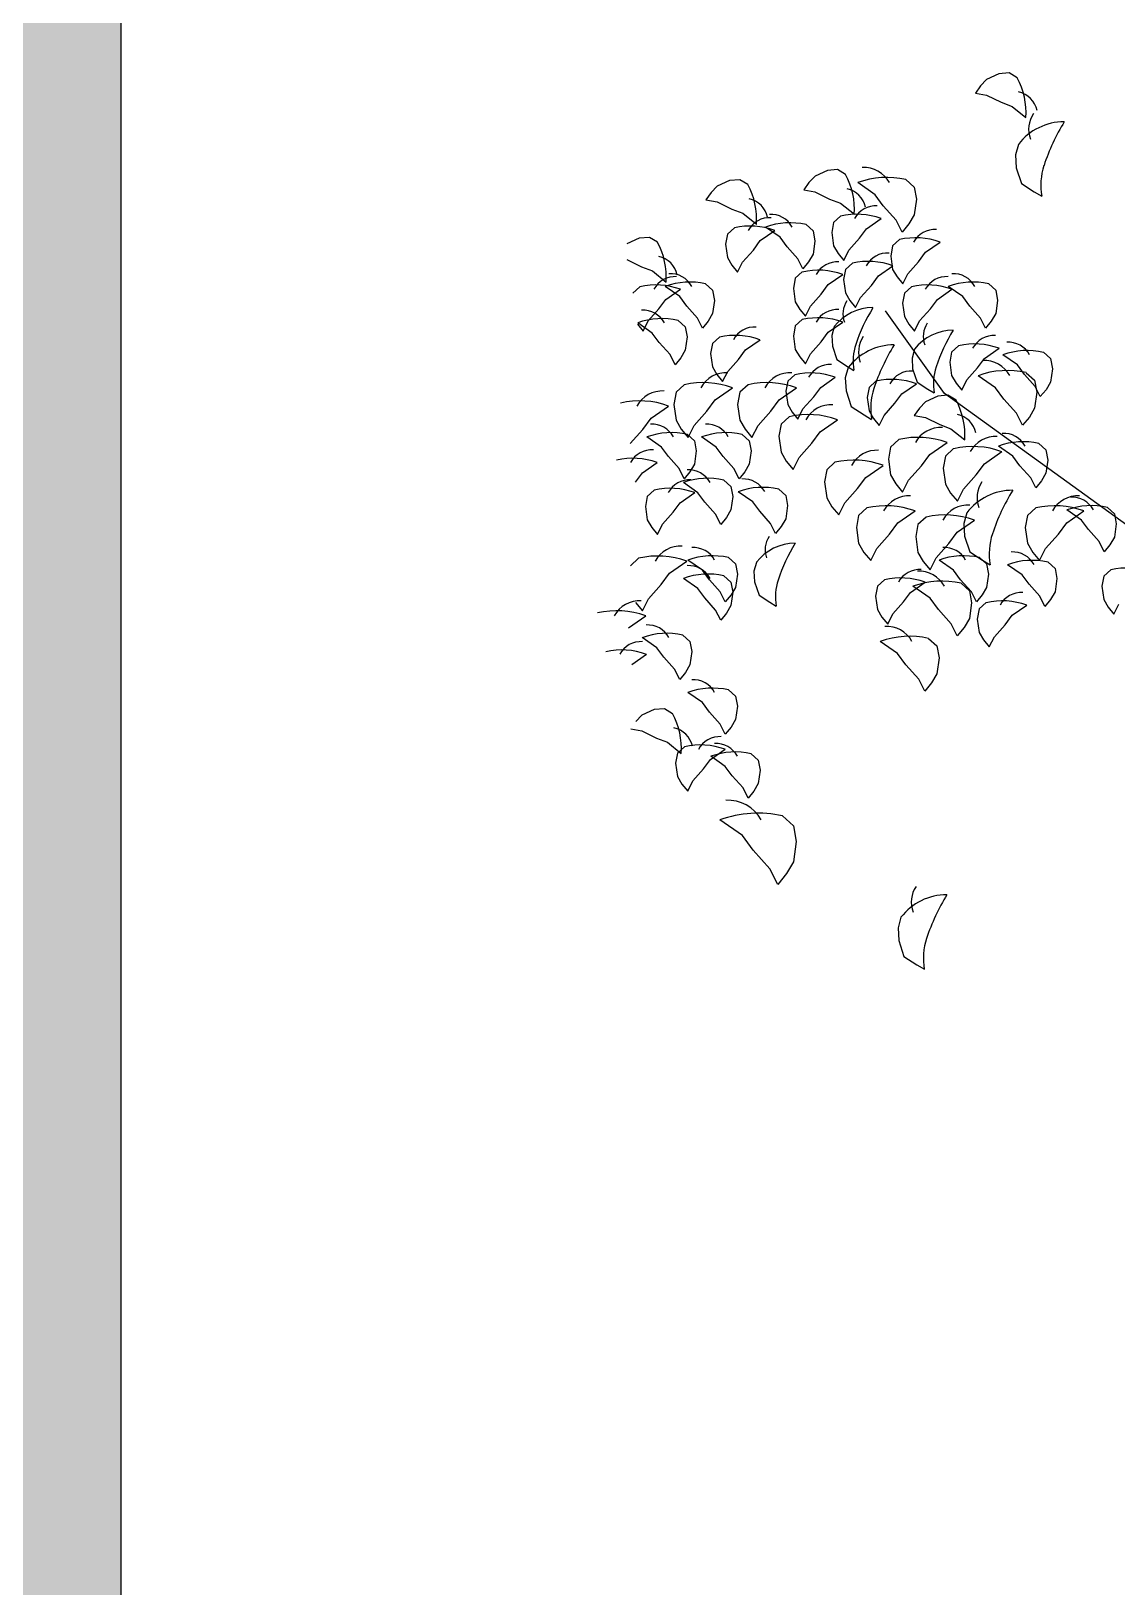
# Model space of a CAD drawing. Header units: millimetres. Extents: x 61831 to 121408, y 302 to 24841.
# Drawn here: x 69110 to 71267, y 4687 to 7778 of the extents above; entities that cross this region are included whole.
import ezdxf

# ---------------------------------------------------------------- set-up
doc = ezdxf.new("R2010")
doc.units = ezdxf.units.MM
doc.layers.add('www.cad-blocks.net', color=7, linetype='Continuous')

# ---------------------------------------------------------------- blocks, each defined once
blk = doc.blocks.new('A$C09CF175E')
at = {"color": 74}
for p, q in [((772.9, 4423.9), (760.8, 4411.3)), ((797.3, 4434.8), (772.9, 4423.9)), ((817.7, 4436.7), (797.3, 4434.8)), ((833.6, 4426.8), (817.7, 4436.7)), ((760.8, 4411.3), (750.6, 4396.6)), ((750.6, 4396.6), (772.8, 4392.4)), ((772.8, 4392.4), (801.6, 4378.4)), ((801.6, 4378.4), (823.6, 4370.3)), ((823.6, 4370.3), (850.9, 4348)), ((835.9, 4294.8), (829.9, 4273.8)), ((829.9, 4273.8), (831.4, 4248.4)), ((456.5, 4242.6), (432.1, 4231.7)), ((476.9, 4244.5), (456.5, 4242.6)), ((492.8, 4234.6), (476.9, 4244.5)), ((831.4, 4248.4), (841.9, 4217.1)), ((237.7, 4211.8), (225.6, 4199.1)), ((262.1, 4222.7), (237.7, 4211.8)), ((282.5, 4224.6), (262.1, 4222.7)), ((298.4, 4214.7), (282.5, 4224.6)), ((420, 4219.1), (409.8, 4204.4)), ((409.8, 4204.4), (431.9, 4200.2)), ((432.1, 4231.7), (420, 4219.1)), ((551.2, 4194.8), (516.8, 4218.7)), ((612.5, 4224.7), (628.9, 4209.8)), ((628.9, 4209.8), (633.4, 4185.9)), ((841.9, 4217.1), (867.3, 4200.6)), ((225.6, 4199.1), (215.4, 4184.4)), ((215.4, 4184.4), (237.6, 4180.3)), ((237.6, 4180.3), (266.4, 4166.3)), ((431.9, 4200.2), (460.8, 4186.2)), ((460.8, 4186.2), (482.8, 4178.1)), ((482.8, 4178.1), (510.1, 4155.8)), ((567.6, 4172.4), (551.2, 4194.8)), ((593, 4144), (567.6, 4172.4)), ((633.4, 4185.9), (628.9, 4154.5)), ((867.3, 4200.6), (882.3, 4191.7)), ((266.4, 4166.3), (288.4, 4158.2)), ((288.4, 4158.2), (315.7, 4135.9)), ((482.7, 4152.4), (468.9, 4139.8)), ((534.3, 4127.2), (563.3, 4147.4)), ((605, 4120.1), (593, 4144)), ((628.9, 4154.5), (618.4, 4136.6)), ((257.8, 4116.4), (254.1, 4096.3)), ((271.7, 4129), (257.8, 4116.4)), ((323.3, 4103.8), (352.3, 4123.9)), ((362.6, 4110.3), (333.7, 4130.4)), ((414.2, 4135.4), (428.1, 4122.8)), ((428.1, 4122.8), (431.9, 4102.7)), ((468.9, 4139.8), (465.1, 4119.7)), ((465.1, 4119.7), (468.9, 4093.3)), ((520.5, 4108.4), (534.3, 4127.2)), ((618.4, 4136.6), (605, 4120.1)), ((82.7, 4108.1), (58.3, 4097.2)), ((103.1, 4110), (82.7, 4108.1)), ((119, 4100.2), (103.1, 4110)), ((254.1, 4096.3), (257.8, 4069.8)), ((288.1, 4061), (309.5, 4084.9)), ((309.5, 4084.9), (323.3, 4103.8)), ((376.5, 4091.4), (362.6, 4110.3)), ((397.9, 4067.5), (376.5, 4091.4)), ((431.9, 4102.7), (428.1, 4076.3)), ((468.9, 4093.3), (477.7, 4078.2)), ((489, 4064.3), (499.1, 4084.5)), ((499.1, 4084.5), (520.5, 4108.4)), ((586.1, 4093), (582.3, 4072.8)), ((599.9, 4105.5), (586.1, 4093)), ((637.7, 4061.5), (651.6, 4080.4)), ((651.6, 4080.4), (680.5, 4100.5)), ((58.2, 4065.7), (87, 4051.7)), ((87, 4051.7), (109, 4043.6)), ((257.8, 4069.8), (266.7, 4054.7)), ((266.7, 4054.7), (278, 4040.9)), ((278, 4040.9), (288.1, 4061)), ((407.9, 4047.4), (397.9, 4067.5)), ((419.3, 4061.2), (407.9, 4047.4)), ((428.1, 4076.3), (419.3, 4061.2)), ((477.7, 4078.2), (489, 4064.3)), ((506.2, 4058.7), (492.3, 4046.1)), ((557.8, 4033.5), (586.7, 4053.6)), ((582.3, 4072.8), (586.1, 4046.4)), ((616.3, 4037.6), (637.7, 4061.5)), ((109, 4043.6), (136.3, 4021.3)), ((392.7, 4028.7), (389, 4008.5)), ((406.6, 4041.2), (392.7, 4028.7)), ((458.2, 4016.1), (487.2, 4036.2)), ((492.3, 4046.1), (488.5, 4026)), ((488.5, 4026), (492.3, 3999.5)), ((543.9, 4014.6), (557.8, 4033.5)), ((586.1, 4046.4), (594.9, 4031.3)), ((594.9, 4031.3), (606.2, 4017.5)), ((606.2, 4017.5), (616.3, 4037.6)), ((84.1, 4011.8), (70.3, 3999.2)), ((163.1, 3992.4), (134.2, 4012.6)), ((135.7, 3986.6), (164.7, 4006.8)), ((177, 3973.6), (163.1, 3992.4)), ((214.7, 4017.6), (228.6, 4005)), ((228.6, 4005), (232.4, 3984.9)), ((389, 4008.5), (392.7, 3982.1)), ((423, 3973.3), (444.4, 3997.2)), ((444.4, 3997.2), (458.2, 4016.1)), ((492.3, 3999.5), (501.1, 3984.4)), ((512.5, 3970.6), (522.5, 3990.7)), ((522.5, 3990.7), (543.9, 4014.6)), ((609.5, 3999.2), (605.8, 3979.1)), ((623.4, 4011.8), (609.5, 3999.2)), ((675, 3986.6), (704, 4006.8)), ((725.4, 3992.4), (696.4, 4012.6)), ((739.2, 3973.6), (725.4, 3992.4)), ((777, 4017.6), (790.8, 4005)), ((790.8, 4005), (794.6, 3984.9)), ((100.5, 3943.9), (121.9, 3967.8)), ((121.9, 3967.8), (135.7, 3986.6)), ((198.4, 3949.7), (177, 3973.6)), ((228.6, 3958.5), (219.8, 3943.4)), ((232.4, 3984.9), (228.6, 3958.5)), ((392.7, 3982.1), (401.6, 3967)), ((401.6, 3967), (412.9, 3953.2)), ((412.9, 3953.2), (423, 3973.3)), ((501.1, 3984.4), (512.5, 3970.6)), ((605.8, 3979.1), (609.5, 3952.7)), ((639.8, 3943.9), (661.2, 3967.8)), ((661.2, 3967.8), (675, 3986.6)), ((760.6, 3949.7), (739.2, 3973.6)), ((790.8, 3958.5), (782, 3943.4)), ((794.6, 3984.9), (790.8, 3958.5)), ((79.1, 3937.6), (90.4, 3923.7)), ((108.7, 3919.9), (79.8, 3940.1)), ((90.4, 3923.7), (100.5, 3943.9)), ((160.3, 3945.1), (174.2, 3932.5)), ((174.2, 3932.5), (178, 3912.4)), ((208.4, 3929.5), (198.4, 3949.7)), ((219.8, 3943.4), (208.4, 3929.5)), ((392.7, 3934), (389, 3913.9)), ((406.6, 3946.6), (392.7, 3934)), ((458.2, 3921.4), (487.2, 3941.6)), ((470.2, 3932.6), (465.2, 3915)), ((609.5, 3952.7), (618.4, 3937.6)), ((618.4, 3937.6), (629.7, 3923.7)), ((629.7, 3923.7), (639.8, 3943.9)), ((770.7, 3929.5), (760.6, 3949.7)), ((782, 3943.4), (770.7, 3929.5)), ((122.6, 3901.1), (108.7, 3919.9)), ((144, 3877.2), (122.6, 3901.1)), ((178, 3912.4), (174.2, 3886)), ((228.3, 3899.2), (224.5, 3879)), ((242.1, 3911.7), (228.3, 3899.2)), ((293.7, 3886.6), (322.7, 3906.7)), ((389, 3913.9), (392.7, 3887.5)), ((423, 3878.7), (444.4, 3902.6)), ((444.4, 3902.6), (458.2, 3921.4)), ((465.2, 3915), (466.5, 3893.6)), ((717.2, 3894.7), (703.3, 3882.1)), ((154, 3857), (144, 3877.2)), ((165.4, 3870.9), (154, 3857)), ((174.2, 3886), (165.4, 3870.9)), ((224.5, 3879), (228.3, 3852.6)), ((258.5, 3843.8), (279.9, 3867.7)), ((279.9, 3867.7), (293.7, 3886.6)), ((392.7, 3887.5), (401.6, 3872.4)), ((401.6, 3872.4), (412.9, 3858.5)), ((412.9, 3858.5), (423, 3878.7)), ((466.5, 3893.6), (475.3, 3867.2)), ((475.3, 3867.2), (496.7, 3853.4)), ((629.7, 3887.8), (624.7, 3870.2)), ((624.7, 3870.2), (625.9, 3848.8)), ((703.3, 3882.1), (699.6, 3861.9)), ((754.9, 3850.6), (768.8, 3869.5)), ((768.8, 3869.5), (797.7, 3889.6)), ((834.2, 3856.5), (805.2, 3876.6)), ((885.8, 3881.7), (899.6, 3869.1)), ((899.6, 3869.1), (903.4, 3849)), ((228.3, 3852.6), (237.1, 3837.5)), ((237.1, 3837.5), (248.4, 3823.7)), ((248.4, 3823.7), (258.5, 3843.8)), ((391.6, 3837), (377.8, 3824.5)), ((498, 3851.6), (492, 3830.7)), ((496.7, 3853.4), (509.3, 3845.8)), ((625.9, 3848.8), (634.7, 3822.4)), ((699.6, 3861.9), (703.3, 3835.5)), ((703.3, 3835.5), (712.1, 3820.4)), ((733.5, 3826.7), (754.9, 3850.6)), ((790.4, 3811.3), (756, 3835.2)), ((848, 3837.6), (834.2, 3856.5)), ((869.4, 3813.7), (848, 3837.6)), ((851.7, 3841.2), (868.1, 3826.3)), ((903.4, 3849), (899.6, 3822.5)), ((155.9, 3802.2), (151.4, 3778.3)), ((172.3, 3817.1), (155.9, 3802.2)), ((233.6, 3787.2), (268, 3811.2)), ((282.8, 3802.2), (278.3, 3778.3)), ((299.3, 3817.1), (282.8, 3802.2)), ((360.6, 3787.2), (394.9, 3811.2)), ((377.8, 3824.5), (374, 3804.3)), ((374, 3804.3), (377.8, 3777.9)), ((429.4, 3793), (443.3, 3811.9)), ((443.3, 3811.9), (472.2, 3832)), ((492, 3830.7), (493.5, 3805.3)), ((493.5, 3805.3), (504, 3773.9)), ((539.2, 3811.8), (535.4, 3791.7)), ((553, 3824.4), (539.2, 3811.8)), ((604.7, 3799.2), (633.6, 3819.3)), ((634.7, 3822.4), (656.1, 3808.5)), ((656.1, 3808.5), (668.7, 3801)), ((712.1, 3820.4), (723.5, 3806.6)), ((723.5, 3806.6), (733.5, 3826.7)), ((806.8, 3788.9), (790.4, 3811.3)), ((868.1, 3826.3), (872.6, 3802.4)), ((872.6, 3802.4), (868.1, 3771)), ((879.5, 3793.6), (869.4, 3813.7)), ((890.8, 3807.4), (879.5, 3793.6)), ((899.6, 3822.5), (890.8, 3807.4)), ((106.6, 3751), (141, 3774.9)), ((151.4, 3778.3), (155.9, 3746.9)), ((217.2, 3764.8), (233.6, 3787.2)), ((278.3, 3778.3), (282.8, 3746.9)), ((344.1, 3764.8), (360.6, 3787.2)), ((377.8, 3777.9), (386.6, 3762.8)), ((408, 3769.1), (429.4, 3793)), ((504, 3773.9), (529.4, 3757.5)), ((535.4, 3791.7), (539.2, 3765.2)), ((569.4, 3756.4), (590.8, 3780.3)), ((590.8, 3780.3), (604.7, 3799.2)), ((639.3, 3770.8), (629.1, 3756.1)), ((651.4, 3783.4), (639.3, 3770.8)), ((675.8, 3794.3), (651.4, 3783.4)), ((696.1, 3796.2), (675.8, 3794.3)), ((712.1, 3786.4), (696.1, 3796.2)), ((832.3, 3760.5), (806.8, 3788.9)), ((868.1, 3771), (857.7, 3753.1)), ((90.2, 3728.6), (106.6, 3751)), ((155.9, 3746.9), (166.3, 3729)), ((191.7, 3736.4), (217.2, 3764.8)), ((282.8, 3746.9), (293.3, 3729)), ((318.7, 3736.4), (344.1, 3764.8)), ((380.9, 3753.7), (364.4, 3738.8)), ((386.6, 3762.8), (397.9, 3749)), ((397.9, 3749), (408, 3769.1)), ((442.2, 3723.8), (476.6, 3747.7)), ((529.4, 3757.5), (544.3, 3748.5)), ((539.2, 3765.2), (548, 3750.1)), ((548, 3750.1), (559.3, 3736.3)), ((559.3, 3736.3), (569.4, 3756.4)), ((629.1, 3756.1), (651.2, 3752)), ((651.2, 3752), (680.1, 3738)), ((844.2, 3736.6), (832.3, 3760.5)), ((857.7, 3753.1), (844.2, 3736.6)), ((64.8, 3700.2), (90.2, 3728.6)), ((126.9, 3693.4), (97.9, 3713.5)), ((166.3, 3729), (179.8, 3712.5)), ((178.5, 3718.6), (192.3, 3706)), ((179.8, 3712.5), (191.7, 3736.4)), ((235.7, 3693.4), (206.7, 3713.5)), ((287.3, 3718.6), (301.1, 3706)), ((293.3, 3729), (306.7, 3712.5)), ((306.7, 3712.5), (318.7, 3736.4)), ((364.4, 3738.8), (359.9, 3714.8)), ((359.9, 3714.8), (364.4, 3683.5)), ((425.7, 3701.4), (442.2, 3723.8)), ((680.1, 3738), (702, 3729.8)), ((702, 3729.8), (729.4, 3707.5)), ((140.7, 3674.5), (126.9, 3693.4)), ((192.3, 3706), (196.1, 3685.8)), ((196.1, 3685.8), (192.3, 3659.4)), ((249.5, 3674.5), (235.7, 3693.4)), ((301.1, 3706), (304.9, 3685.8)), ((304.9, 3685.8), (301.1, 3659.4)), ((364.4, 3683.5), (374.9, 3665.5)), ((400.3, 3673), (425.7, 3701.4)), ((582.1, 3693.4), (577.6, 3669.5)), ((598.5, 3708.4), (582.1, 3693.4)), ((643.4, 3656.1), (659.8, 3678.5)), ((659.8, 3678.5), (694.2, 3702.4)), ((707.3, 3690.3), (690.9, 3675.3)), ((768.6, 3660.4), (803, 3684.3)), ((825.1, 3675.3), (796.2, 3695.4)), ((876.7, 3700.4), (890.6, 3687.9)), ((890.6, 3687.9), (894.3, 3667.7)), ((89.4, 3642.5), (118.4, 3662.7)), ((162.1, 3650.6), (140.7, 3674.5)), ((172.2, 3630.5), (162.1, 3650.6)), ((192.3, 3659.4), (183.5, 3644.3)), ((270.9, 3650.6), (249.5, 3674.5)), ((281, 3630.5), (270.9, 3650.6)), ((301.1, 3659.4), (292.3, 3644.3)), ((374.9, 3665.5), (388.3, 3649.1)), ((388.3, 3649.1), (400.3, 3673)), ((455.1, 3648.1), (450.6, 3624.2)), ((471.6, 3663.1), (455.1, 3648.1)), ((532.9, 3633.2), (567.2, 3657.1)), ((577.6, 3669.5), (582.1, 3638.2)), ((617.9, 3627.7), (643.4, 3656.1)), ((690.9, 3675.3), (686.4, 3651.4)), ((686.4, 3651.4), (690.9, 3620)), ((752.2, 3638), (768.6, 3660.4)), ((839, 3656.4), (825.1, 3675.3)), ((860.4, 3632.5), (839, 3656.4)), ((894.3, 3667.7), (890.6, 3641.3)), ((75.6, 3623.7), (89.4, 3642.5)), ((199.4, 3602.8), (170.4, 3622.9)), ((183.5, 3644.3), (172.2, 3630.5)), ((251, 3627.9), (264.9, 3615.4)), ((292.3, 3644.3), (281, 3630.5)), ((450.6, 3624.2), (455.1, 3592.8)), ((516.4, 3610.8), (532.9, 3633.2)), ((582.1, 3638.2), (592.5, 3620.2)), ((592.5, 3620.2), (606, 3603.8)), ((606, 3603.8), (617.9, 3627.7)), ((690.9, 3620), (701.3, 3602.1)), ((726.8, 3609.6), (752.2, 3638)), ((870.4, 3612.4), (860.4, 3632.5)), ((881.8, 3626.2), (870.4, 3612.4)), ((890.6, 3641.3), (881.8, 3626.2)), ((98.7, 3595.4), (94.9, 3575.2)), ((112.5, 3607.9), (98.7, 3595.4)), ((164.2, 3582.8), (193.1, 3602.9)), ((213.2, 3583.9), (199.4, 3602.8)), ((264.9, 3615.4), (268.6, 3595.2)), ((268.6, 3595.2), (264.9, 3568.8)), ((308.2, 3584.6), (279.3, 3604.8)), ((359.8, 3609.8), (373.7, 3597.2)), ((373.7, 3597.2), (377.5, 3577.1)), ((455.1, 3592.8), (465.6, 3574.9)), ((491, 3582.4), (516.4, 3610.8)), ((701.3, 3602.1), (714.8, 3585.7)), ((714.8, 3585.7), (726.8, 3609.6)), ((94.9, 3575.2), (98.7, 3548.8)), ((128.9, 3540), (150.3, 3563.9)), ((150.3, 3563.9), (164.2, 3582.8)), ((234.6, 3560), (213.2, 3583.9)), ((244.7, 3539.9), (234.6, 3560)), ((264.9, 3568.8), (256, 3553.7)), ((322.1, 3565.8), (308.2, 3584.6)), ((343.5, 3541.9), (322.1, 3565.8)), ((377.5, 3577.1), (373.7, 3550.7)), ((465.6, 3574.9), (479, 3558.5)), ((479, 3558.5), (491, 3582.4)), ((518.6, 3557.5), (514.1, 3533.6)), ((535, 3572.5), (518.6, 3557.5)), ((596.3, 3542.6), (630.7, 3566.5)), ((652.9, 3554.3), (636.5, 3539.4)), ((733.5, 3562.8), (727.5, 3541.9)), ((854.1, 3557.5), (849.6, 3533.6)), ((870.6, 3572.5), (854.1, 3557.5)), ((931.9, 3542.6), (966.2, 3566.5)), ((961.1, 3548.4), (932.2, 3568.5)), ((1012.7, 3573.6), (1026.6, 3561)), ((1026.6, 3561), (1030.4, 3540.9)), ((98.7, 3548.8), (107.5, 3533.7)), ((107.5, 3533.7), (118.8, 3519.9)), ((118.8, 3519.9), (128.9, 3540)), ((256, 3553.7), (244.7, 3539.9)), ((353.5, 3521.7), (343.5, 3541.9)), ((364.9, 3535.6), (353.5, 3521.7)), ((373.7, 3550.7), (364.9, 3535.6)), ((514.1, 3533.6), (518.6, 3502.2)), ((579.9, 3520.2), (596.3, 3542.6)), ((636.5, 3539.4), (632, 3515.5)), ((697.8, 3502), (714.2, 3524.4)), ((714.2, 3524.4), (748.6, 3548.4)), ((727.5, 3541.9), (729, 3516.5)), ((849.6, 3533.6), (854.1, 3502.2)), ((915.4, 3520.2), (931.9, 3542.6)), ((975, 3529.5), (961.1, 3548.4)), ((996.4, 3505.6), (975, 3529.5)), ((1030.4, 3540.9), (1026.6, 3514.4)), ((518.6, 3502.2), (529, 3484.3)), ((554.5, 3491.8), (579.9, 3520.2)), ((632, 3515.5), (636.5, 3484.1)), ((672.4, 3473.6), (697.8, 3502)), ((729, 3516.5), (739.5, 3485.1)), ((854.1, 3502.2), (864.6, 3484.3)), ((890, 3491.8), (915.4, 3520.2)), ((1006.5, 3485.5), (996.4, 3505.6)), ((1017.8, 3499.3), (1006.5, 3485.5)), ((1026.6, 3514.4), (1017.8, 3499.3)), ((81.6, 3472.8), (65.2, 3457.8)), ((142.9, 3442.9), (177.3, 3466.8)), ((208.5, 3448.7), (179.5, 3468.8)), ((260.1, 3473.9), (273.9, 3461.3)), ((315.7, 3464.4), (310.7, 3446.8)), ((529, 3484.3), (542.5, 3467.9)), ((542.5, 3467.9), (554.5, 3491.8)), ((636.5, 3484.1), (646.9, 3466.2)), ((646.9, 3466.2), (660.4, 3449.7)), ((660.4, 3449.7), (672.4, 3473.6)), ((707.2, 3448.7), (678.3, 3468.8)), ((739.5, 3485.1), (764.9, 3468.7)), ((758.8, 3473.9), (772.7, 3461.3)), ((764.9, 3468.7), (779.8, 3459.7)), ((864.6, 3484.3), (878, 3467.9)), ((878, 3467.9), (890, 3491.8)), ((894.9, 3464.8), (908.7, 3452.2)), ((126.5, 3420.5), (142.9, 3442.9)), ((199.4, 3412.5), (170.4, 3432.6)), ((222.3, 3429.8), (208.5, 3448.7)), ((251, 3437.6), (264.9, 3425)), ((273.9, 3461.3), (277.7, 3441.2)), ((277.7, 3441.2), (273.9, 3414.7)), ((310.7, 3446.8), (312, 3425.4)), ((721.1, 3429.8), (707.2, 3448.7)), ((772.7, 3461.3), (776.5, 3441.2)), ((776.5, 3441.2), (772.7, 3414.7)), ((843.2, 3439.7), (814.3, 3459.8)), ((857.1, 3420.8), (843.2, 3439.7)), ((908.7, 3452.2), (912.5, 3432.1)), ((912.5, 3432.1), (908.7, 3405.7)), ((1005.5, 3436.9), (1001.8, 3416.8)), ((1019.4, 3449.5), (1005.5, 3436.9)), ((101.1, 3392.1), (126.5, 3420.5)), ((213.2, 3393.6), (199.4, 3412.5)), ((243.7, 3405.9), (222.3, 3429.8)), ((253.8, 3385.8), (243.7, 3405.9)), ((264.9, 3425), (268.6, 3404.9)), ((268.6, 3404.9), (264.9, 3378.5)), ((273.9, 3414.7), (265.1, 3399.7)), ((312, 3425.4), (320.8, 3399)), ((556.1, 3417.4), (552.4, 3397.2)), ((570, 3429.9), (556.1, 3417.4)), ((607.8, 3385.9), (621.6, 3404.8)), ((621.6, 3404.8), (650.6, 3424.9)), ((660.8, 3393), (626.4, 3416.9)), ((742.5, 3405.9), (721.1, 3429.8)), ((722.1, 3422.8), (738.6, 3407.9)), ((738.6, 3407.9), (743, 3384)), ((752.5, 3385.8), (742.5, 3405.9)), ((772.7, 3414.7), (763.9, 3399.7)), ((878.5, 3396.9), (857.1, 3420.8)), ((908.7, 3405.7), (899.9, 3390.6)), ((1001.8, 3416.8), (1005.5, 3390.3)), ((75.6, 3384.6), (89.1, 3368.2)), ((89.1, 3368.2), (101.1, 3392.1)), ((234.6, 3369.7), (213.2, 3393.6)), ((244.7, 3349.6), (234.6, 3369.7)), ((265.1, 3399.7), (253.8, 3385.8)), ((264.9, 3378.5), (256, 3363.4)), ((320.8, 3399), (342.2, 3385.2)), ((342.2, 3385.2), (354.8, 3377.6)), ((552.4, 3397.2), (556.1, 3370.8)), ((556.1, 3370.8), (564.9, 3355.7)), ((586.3, 3362), (607.8, 3385.9)), ((677.3, 3370.6), (660.8, 3393)), ((702.7, 3342.2), (677.3, 3370.6)), ((743, 3384), (738.6, 3352.6)), ((763.9, 3399.7), (752.5, 3385.8)), ((758, 3371.8), (754.3, 3351.7)), ((771.9, 3384.4), (758, 3371.8)), ((823.5, 3359.2), (852.5, 3379.3)), ((888.6, 3376.8), (878.5, 3396.9)), ((899.9, 3390.6), (888.6, 3376.8)), ((1005.5, 3390.3), (1014.3, 3375.2)), ((1014.3, 3375.2), (1025.7, 3361.4)), ((1025.7, 3361.4), (1035.7, 3381.5)), ((61.3, 3334.1), (95.7, 3358)), ((256, 3363.4), (244.7, 3349.6)), ((564.9, 3355.7), (576.3, 3341.9)), ((576.3, 3341.9), (586.3, 3362)), ((714.6, 3318.3), (702.7, 3342.2)), ((738.6, 3352.6), (728.1, 3334.7)), ((754.3, 3351.7), (758, 3325.2)), ((788.3, 3316.4), (809.7, 3340.3)), ((809.7, 3340.3), (823.5, 3359.2)), ((117.8, 3294.7), (88.8, 3314.8)), ((169.4, 3319.8), (183.2, 3307.2)), ((183.2, 3307.2), (187, 3287.1)), ((596, 3283.4), (561.6, 3307.3)), ((657.3, 3313.3), (673.8, 3298.3)), ((728.1, 3334.7), (714.6, 3318.3)), ((758, 3325.2), (766.9, 3310.2)), ((766.9, 3310.2), (778.2, 3296.3)), ((778.2, 3296.3), (788.3, 3316.4)), ((68, 3261.6), (96.9, 3281.7)), ((131.6, 3275.8), (117.8, 3294.7)), ((187, 3287.1), (183.2, 3260.7)), ((612.5, 3261), (596, 3283.4)), ((673.8, 3298.3), (678.3, 3274.4)), ((153, 3251.9), (131.6, 3275.8)), ((163.1, 3231.8), (153, 3251.9)), ((174.4, 3245.6), (163.1, 3231.8)), ((183.2, 3260.7), (174.4, 3245.6)), ((637.9, 3232.6), (612.5, 3261)), ((678.3, 3274.4), (673.8, 3243.1)), ((649.8, 3208.7), (637.9, 3232.6)), ((663.3, 3225.1), (649.8, 3208.7)), ((673.8, 3243.1), (663.3, 3225.1)), ((208.5, 3185.9), (179.5, 3206)), ((222.3, 3167), (208.5, 3185.9)), ((260.1, 3211.1), (273.9, 3198.5)), ((273.9, 3198.5), (277.7, 3178.4)), ((88.2, 3160.9), (76.1, 3148.3)), ((112.6, 3171.8), (88.2, 3160.9)), ((133, 3173.7), (112.6, 3171.8)), ((148.9, 3163.8), (133, 3173.7)), ((243.7, 3143.1), (222.3, 3167)), ((277.7, 3178.4), (273.9, 3151.9)), ((65.9, 3133.6), (88.1, 3129.4)), ((88.1, 3129.4), (116.9, 3115.4)), ((253.8, 3123), (243.7, 3143.1)), ((265.1, 3136.8), (253.8, 3123)), ((273.9, 3151.9), (265.1, 3136.8)), ((116.9, 3115.4), (138.9, 3107.3)), ((138.9, 3107.3), (166.2, 3085)), ((172.7, 3098), (158.8, 3085.4)), ((224.3, 3072.8), (253.3, 3093)), ((158.8, 3085.4), (155.1, 3065.3)), ((155.1, 3065.3), (158.8, 3038.9)), ((210.5, 3054), (224.3, 3072.8)), ((253.8, 3059), (224.9, 3079.2)), ((305.4, 3084.2), (319.3, 3071.6)), ((319.3, 3071.6), (323, 3051.5)), ((158.8, 3038.9), (167.7, 3023.8)), ((179, 3009.9), (189.1, 3030.1)), ((189.1, 3030.1), (210.5, 3054)), ((267.7, 3040.2), (253.8, 3059)), ((289.1, 3016.3), (267.7, 3040.2)), ((323, 3051.5), (319.3, 3025.1)), ((167.7, 3023.8), (179, 3009.9)), ((299.1, 2996.1), (289.1, 3016.3)), ((310.5, 3010), (299.1, 2996.1)), ((319.3, 3025.1), (310.5, 3010)), ((287.8, 2921.8), (243.1, 2952.8)), ((367.5, 2960.6), (388.9, 2941.2)), ((388.9, 2941.2), (394.7, 2910.1)), ((309.2, 2892.6), (287.8, 2921.8)), ((394.7, 2910.1), (388.9, 2869.3)), ((342.3, 2855.7), (309.2, 2892.6)), ((357.8, 2824.6), (342.3, 2855.7)), ((375.3, 2846), (357.8, 2824.6)), ((388.9, 2869.3), (375.3, 2846)), ((602.7, 2759.3), (596.8, 2738.4)), ((596.8, 2738.4), (598.2, 2713)), ((598.2, 2713), (608.7, 2681.6)), ((608.7, 2681.6), (634.1, 2665.1)), ((634.1, 2665.1), (649.1, 2656.2))]:
    blk.add_line(p, q, dxfattribs=at)
at = {"color": 45}
for p, q in [((688.9, 3799.7), (571.7, 3963.8)), ((1111, 3495.1), (688.9, 3799.7))]:
    blk.add_line(p, q, dxfattribs=at)
at = {"color": 74}
for centre, radius, start, end in [((709.2, 4358.2), 142, 355.8728, 28.8905), ((825.7, 4351.6), 48.5, 12.6587, 77.3289), ((927.1, 4224.4), 115.2, 90, 142.3456), ((912.5, 4324.8), 56.2, 146.2055, 200.3658), ((1274.2, 4125.2), 407.9, 148.2926, 161.7522), ((368.4, 4166), 142, 355.8728, 28.8905), ((529.1, 4191.2), 57.6, 28.6267, 93.2969), ((1006.8, 4213.3), 126.4, 161.7522, 189.8723), ((174, 4146.1), 142, 355.8728, 28.8905), ((484.9, 4159.3), 48.5, 12.6587, 77.3289), ((574.7, 4060.3), 168.7, 77.0651, 110.0828), ((290.5, 4139.4), 48.5, 12.6587, 77.3289), ((552.9, 4124.1), 48.5, 86.7031, 151.3733), ((341.9, 4100.7), 48.5, 86.7031, 151.3733), ((344, 4107.2), 48.5, 28.6267, 93.2969), ((514.5, 4014), 142, 69.9172, 102.9349), ((303.5, 3990.5), 142, 69.9172, 102.9349), ((382.4, 3997), 142, 77.0651, 110.0828), ((670.2, 4077.3), 48.5, 86.7031, 151.3733), ((-5.4, 4031.5), 142, 355.8728, 28.8905), ((631.7, 3967.1), 142, 69.9172, 102.9349), ((111.1, 4024.9), 48.5, 12.6587, 77.3289), ((476.8, 4013), 48.5, 86.7031, 151.3733), ((538, 3920.2), 142, 69.9172, 102.9349), ((576.4, 4030.4), 48.5, 86.7031, 151.3733), ((154.3, 3983.6), 48.5, 86.7031, 151.3733), ((182.9, 3879.2), 142, 77.0651, 110.0828), ((144.5, 3989.4), 48.5, 28.6267, 93.2969), ((438.4, 3902.8), 142, 69.9172, 102.9349), ((693.6, 3983.6), 48.5, 86.7031, 151.3733), ((745.2, 3879.2), 142, 77.0651, 110.0828), ((706.7, 3989.4), 48.5, 28.6267, 93.2969), ((115.9, 3873.4), 142, 69.9172, 102.9349), ((655.2, 3873.4), 142, 69.9172, 102.9349), ((90.1, 3916.9), 48.5, 28.6267, 93.2969), ((476.8, 3918.4), 48.5, 86.7031, 151.3733), ((547, 3873.4), 97, 90, 142.3456), ((534.7, 3957.9), 47.3, 146.2055, 200.3658), ((839.2, 3789.8), 343.4, 148.2926, 161.7522), ((128.5, 3806.7), 142, 77.0651, 110.0828), ((312.4, 3883.5), 48.5, 86.7031, 151.3733), ((438.4, 3808.2), 142, 69.9172, 102.9349), ((706.5, 3828.5), 97, 90, 142.3456), ((694.2, 3913.1), 47.3, 146.2055, 200.3658), ((998.7, 3745), 343.4, 148.2926, 161.7522), ((273.9, 3773.3), 142, 69.9172, 102.9349), ((589.2, 3781.2), 115.2, 90, 142.3456), ((614.1, 3864.1), 106.4, 161.7522, 189.8723), ((574.6, 3881.6), 56.2, 146.2055, 200.3658), ((936.2, 3682.1), 407.9, 148.2926, 161.7522), ((749, 3756.2), 142, 69.9172, 102.9349), ((787.4, 3866.4), 48.5, 86.7031, 151.3733), ((815.6, 3853.4), 48.5, 28.6267, 93.2969), ((768.3, 3807.7), 57.6, 28.6267, 93.2969), ((854, 3743.2), 142, 77.0651, 110.0828), ((255.7, 3783.6), 57.6, 86.7031, 151.3733), ((382.7, 3783.6), 57.6, 86.7031, 151.3733), ((423.4, 3698.6), 142, 69.9172, 102.9349), ((461.9, 3808.8), 48.5, 86.7031, 151.3733), ((623.3, 3796.1), 48.5, 86.7031, 151.3733), ((773.6, 3819.2), 106.4, 161.7522, 189.8723), ((813.9, 3676.8), 168.7, 77.0651, 110.0828), ((128.8, 3747.3), 57.6, 86.7031, 151.3733), ((210.1, 3652.7), 168.7, 69.9172, 102.9349), ((337, 3652.7), 168.7, 69.9172, 102.9349), ((668.9, 3770.2), 126.4, 161.7522, 189.8723), ((584.8, 3685.9), 142, 69.9172, 102.9349), ((83.1, 3616.5), 168.7, 69.9172, 102.9349), ((464.3, 3720.1), 57.6, 86.7031, 151.3733), ((587.7, 3717.8), 142, 355.8728, 28.8905), ((418.6, 3589.3), 168.7, 69.9172, 102.9349), ((704.2, 3711.1), 48.5, 12.6587, 77.3289), ((146.7, 3580.1), 142, 77.0651, 110.0828), ((108.2, 3690.3), 48.5, 28.6267, 93.2969), ((255.5, 3580.1), 142, 77.0651, 110.0828), ((217.1, 3690.3), 48.5, 28.6267, 93.2969), ((636.3, 3544), 168.7, 69.9172, 102.9349), ((681.9, 3674.8), 57.6, 86.7031, 151.3733), ((790.7, 3656.7), 57.6, 86.7031, 151.3733), ((806.5, 3672.2), 48.5, 28.6267, 93.2969), ((108, 3639.5), 48.5, 86.7031, 151.3733), ((555, 3629.5), 57.6, 86.7031, 151.3733), ((745.1, 3525.8), 168.7, 69.9172, 102.9349), ((844.9, 3562), 142, 77.0651, 110.0828), ((69.6, 3529.3), 142, 69.9172, 102.9349), ((180.8, 3599.7), 48.5, 28.6267, 93.2969), ((509.3, 3498.7), 168.7, 69.9172, 102.9349), ((182.8, 3579.7), 48.5, 86.7031, 151.3733), ((219.2, 3489.5), 142, 77.0651, 110.0828), ((289.6, 3581.6), 48.5, 28.6267, 93.2969), ((810.1, 3592.8), 56.2, 146.2055, 200.3658), ((144.3, 3469.5), 142, 69.9172, 102.9349), ((328, 3471.4), 142, 77.0651, 110.0828), ((618.4, 3538.9), 57.6, 86.7031, 151.3733), ((824.7, 3492.4), 115.2, 90, 142.3456), ((1171.7, 3393.2), 407.9, 148.2926, 161.7522), ((954, 3538.9), 57.6, 86.7031, 151.3733), ((942.5, 3545.3), 48.5, 28.6267, 93.2969), ((572.8, 3408), 168.7, 69.9172, 102.9349), ((690.7, 3389.9), 168.7, 69.9172, 102.9349), ((736.3, 3520.8), 57.6, 86.7031, 151.3733), ((908.3, 3408), 168.7, 69.9172, 102.9349), ((981, 3435.1), 142, 77.0651, 110.0828), ((165, 3439.2), 57.6, 86.7031, 151.3733), ((189.9, 3445.6), 48.5, 28.6267, 93.2969), ((392.5, 3405.2), 97, 90, 142.3456), ((380.2, 3489.7), 47.3, 146.2055, 200.3658), ((684.7, 3321.7), 343.4, 148.2926, 161.7522), ((688.6, 3445.6), 48.5, 28.6267, 93.2969), ((904.4, 3481.4), 126.4, 161.7522, 189.8723), ((119.4, 3308.3), 168.7, 69.9172, 102.9349), ((228.3, 3335.4), 142, 77.0651, 110.0828), ((727, 3335.4), 142, 77.0651, 110.0828), ((863.1, 3326.4), 142, 77.0651, 110.0828), ((824.6, 3436.6), 48.5, 28.6267, 93.2969), ((219.2, 3299.2), 142, 77.0651, 110.0828), ((180.8, 3409.4), 48.5, 28.6267, 93.2969), ((601.8, 3291.5), 142, 69.9172, 102.9349), ((640.2, 3401.7), 48.5, 86.7031, 151.3733), ((638.7, 3389.3), 57.6, 28.6267, 93.2969), ((1051.2, 3311), 142, 69.9172, 102.9349), ((459.6, 3395.9), 106.4, 161.7522, 189.8723), ((684.3, 3258.4), 168.7, 77.0651, 110.0828), ((842.1, 3356.1), 48.5, 86.7031, 151.3733), ((83.4, 3330.5), 57.6, 86.7031, 151.3733), ((803.7, 3245.9), 142, 69.9172, 102.9349), ((37.8, 3199.6), 168.7, 69.9172, 102.9349), ((99.2, 3291.6), 48.5, 28.6267, 93.2969), ((137.6, 3181.4), 142, 77.0651, 110.0828), ((619.6, 3148.9), 168.7, 77.0651, 110.0828), ((573.9, 3279.7), 57.6, 28.6267, 93.2969), ((48.2, 3148.3), 142, 69.9172, 102.9349), ((86.6, 3258.5), 48.5, 86.7031, 151.3733), ((228.3, 3072.6), 142, 77.0651, 110.0828), ((189.9, 3182.8), 48.5, 28.6267, 93.2969), ((24.5, 3095.2), 142, 355.8728, 28.8905), ((141, 3088.5), 48.5, 12.6587, 77.3289), ((204.5, 2959.6), 142, 69.9172, 102.9349), ((242.9, 3069.7), 48.5, 86.7031, 151.3733), ((235.2, 3056), 48.5, 28.6267, 93.2969), ((273.6, 2945.8), 142, 77.0651, 110.0828), ((259.1, 2917), 74.8, 28.6267, 93.2969), ((318.4, 2746.9), 219.3, 77.0651, 110.0828), ((679.3, 2789.3), 56.2, 146.2055, 200.3658), ((693.9, 2688.9), 115.2, 90, 142.3456), ((1041, 2589.7), 407.9, 148.2926, 161.7522), ((773.6, 2677.8), 126.4, 161.7522, 189.8723)]:
    blk.add_arc(centre, radius, start, end, dxfattribs=at)
blk = doc.blocks.new('FORMAT')
at = {"layer": 'www.cad-blocks.net', "true_color": 0x444444}
blk.add_hatch(color=250, dxfattribs=at).paths.add_polyline_path([(69289.5, 24841.1), (61831.5, 24841.1), (61831.5, 301.7), (69289.5, 301.7)])
at = {"layer": 'www.cad-blocks.net', "color": 155, "true_color": 0x546d8e}
blk.add_lwpolyline([(69289.5, 22745.2), (121407.7, 22745.2), (121407.7, 1594), (69289.5, 1594)], close=True, dxfattribs=at)

msp = doc.modelspace()

# ---------------------------------------------------------------- block references
for name, p in [('FORMAT', (0, 0)), ('A$C09CF175E', (70235.6, 3257.8))]:
    msp.add_blockref(name, p)

doc.saveas('drawing.dxf')
